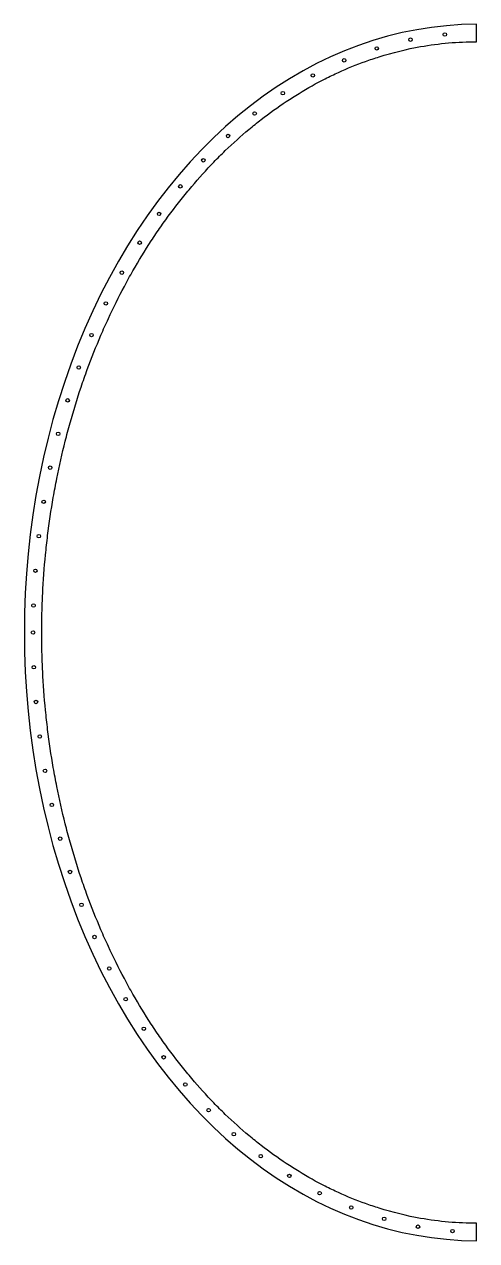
# Model space of a CAD drawing. Header units: millimetres. Extents: x -130 to 0, y -175 to 175.
import ezdxf

# ---------------------------------------------------------------- set-up
doc = ezdxf.new("R2010")
doc.units = ezdxf.units.MM

msp = doc.modelspace()

# ---------------------------------------------------------------- linework, layer by layer
for p, q in [((0, 170), (0, 175)), ((0, -175), (0, -170))]:
    msp.add_line(p, q)
for centre in [(-9.15, 172.06), (-28.71, 168.07), (-19.03, 170.57), (-38.09, 164.62), (-47.1, 160.3), (-55.69, 155.18), (-63.81, 149.34), (-71.44, 142.88), (-78.56, 135.87), (-85.17, 128.37), (-91.27, 120.45), (-96.87, 112.16), (-101.97, 103.56), (-106.58, 94.69), (-110.7, 85.58), (-114.36, 76.27), (-117.55, 66.8), (-120.29, 57.18), (-122.58, 47.45), (-124.43, 37.62), (-125.84, 27.72), (-126.82, 17.77), (-127.37, 7.78), (-127.5, 0), (-127.29, -10), (-126.64, -19.98), (-125.57, -29.92), (-124.06, -39.8), (-122.11, -49.61), (-119.72, -59.32), (-116.89, -68.91), (-113.59, -78.35), (-109.83, -87.61), (-105.6, -96.67), (-100.88, -105.49), (-95.67, -114.02), (-89.96, -122.23), (-83.75, -130.07), (-77.03, -137.46), (-69.79, -144.36), (-62.05, -150.69), (-53.83, -156.37), (-45.14, -161.33), (-36.04, -165.46), (-26.59, -168.71), (-16.85, -170.99), (-6.94, -172.24)]:
    msp.add_circle(centre, 0.5)
msp.add_ellipse((0, 0), major_axis=(0, 175), ratio=0.742857, start_param=0, end_param=3.141593)
msp.add_open_spline([(0, -170), (-5.38, -170), (-14.79, -169.17), (-25.41, -166.57), (-33.26, -163.92), (-38.44, -161.81), (-44.81, -158.74), (-49.83, -155.94), (-55.97, -152.03), (-60.77, -148.58), (-66.62, -143.86), (-71.16, -139.77), (-76.66, -134.29), (-80.9, -129.6), (-85.98, -123.4), (-89.87, -118.17), (-94.49, -111.3), (-97.99, -105.57), (-102.1, -98.11), (-105.17, -91.93), (-108.72, -83.95), (-111.33, -77.38), (-114.29, -68.96), (-116.41, -62.06), (-118.74, -53.28), (-120.35, -46.14), (-122.04, -37.08), (-123.12, -29.75), (-124.14, -20.51), (-124.68, -13.07), (-125.02, -3.74), (-125.02, 3.74), (-124.68, 13.07), (-124.14, 20.51), (-123.12, 29.75), (-122.04, 37.08), (-120.35, 46.14), (-118.74, 53.28), (-116.41, 62.06), (-114.29, 68.96), (-111.33, 77.38), (-108.72, 83.95), (-105.17, 91.93), (-102.1, 98.11), (-97.99, 105.57), (-94.49, 111.3), (-89.87, 118.17), (-85.98, 123.4), (-80.9, 129.6), (-76.66, 134.29), (-71.16, 139.77), (-66.62, 143.86), (-60.77, 148.58), (-55.97, 152.03), (-49.83, 155.94), (-44.81, 158.74), (-38.44, 161.81), (-33.26, 163.92), (-25.41, 166.57), (-14.79, 169.17), (-5.38, 170), (0, 170)], degree=3, knots=[0, 0, 0, 0, 0.1309, 0.229074, 0.261799, 0.327249, 0.359974, 0.425424, 0.458149, 0.523599, 0.556324, 0.621774, 0.654498, 0.719948, 0.752673, 0.818123, 0.850848, 0.916298, 0.949023, 1.014473, 1.047198, 1.112647, 1.145372, 1.210822, 1.243547, 1.308997, 1.341722, 1.407172, 1.439897, 1.505346, 1.538071, 1.603521, 1.636246, 1.701696, 1.734421, 1.799871, 1.832596, 1.898046, 1.93077, 1.99622, 2.028945, 2.094395, 2.12712, 2.19257, 2.225295, 2.290745, 2.32347, 2.388919, 2.421644, 2.487094, 2.519819, 2.585269, 2.617994, 2.683444, 2.716169, 2.781618, 2.814343, 2.879793, 2.912518, 3.010693, 3.141593, 3.141593, 3.141593, 3.141593])

doc.saveas('drawing.dxf')
